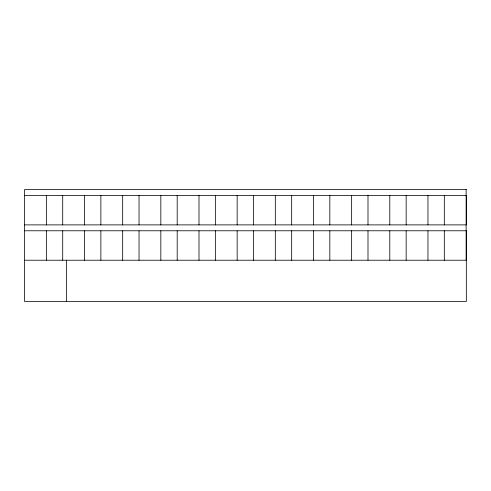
<?xml version="1.0" encoding="UTF-8"?>
<svg xmlns="http://www.w3.org/2000/svg" width="491" height="491" viewBox="0 0 491 491"><rect width="100%" height="100%" fill="white"/><g stroke="black" fill="none" stroke-linecap="round" stroke-linejoin="round"><path stroke-width="0.74" d="M466.45 189.544L24.55 189.544L24.55 301.456L466.327 301.456L466.327 260.224L24.55 260.224M24.55 195.43L466.125 195.43M24.55 224.884L466.125 224.884M24.55 230.776L466.45 230.776L466.45 260.224M466.45 195.43L466.45 224.884M466.125 189.544L466.125 260.224M444.318 195.43L444.318 224.884M444.318 230.776L444.318 260.224M427.962 195.43L427.962 224.884M427.962 230.776L427.962 260.224M406.155 195.43L406.155 224.884M406.155 230.776L406.155 260.224M389.799 195.43L389.799 224.884M389.799 230.776L389.799 260.224M367.998 195.43L367.998 224.884M367.998 230.776L367.998 260.224M351.642 195.43L351.642 224.884M351.642 230.776L351.642 260.224M329.835 195.43L329.835 224.884M329.835 230.776L329.835 260.224M313.479 195.43L313.479 224.884M313.479 230.776L313.479 260.224M291.672 195.43L291.672 224.884M291.672 230.776L291.672 260.224M275.316 195.43L275.316 224.884M275.316 230.776L275.316 260.224M253.516 195.43L253.516 224.884M253.516 230.776L253.516 260.224M237.159 195.43L237.159 224.884M237.159 230.776L237.159 260.224M215.353 195.43L215.353 224.884M215.353 230.776L215.353 260.224M198.996 195.43L198.996 224.884M198.996 230.776L198.996 260.224M177.196 195.43L177.196 224.884M177.196 230.776L177.196 260.224M160.833 195.43L160.833 224.884M160.833 230.776L160.833 260.224M139.033 195.43L139.033 224.884M139.033 230.776L139.033 260.224M122.676 195.43L122.676 224.884M122.676 230.776L122.676 260.224M100.87 195.43L100.87 224.884M100.87 230.776L100.87 260.224M84.513 195.43L84.513 224.884M84.513 230.776L84.513 260.224M66.549 260.224L66.549 301.456M62.713 195.43L62.713 224.884M62.713 230.776L62.713 260.224M46.357 195.43L46.357 224.884M46.357 230.776L46.357 260.224"/></g></svg>
